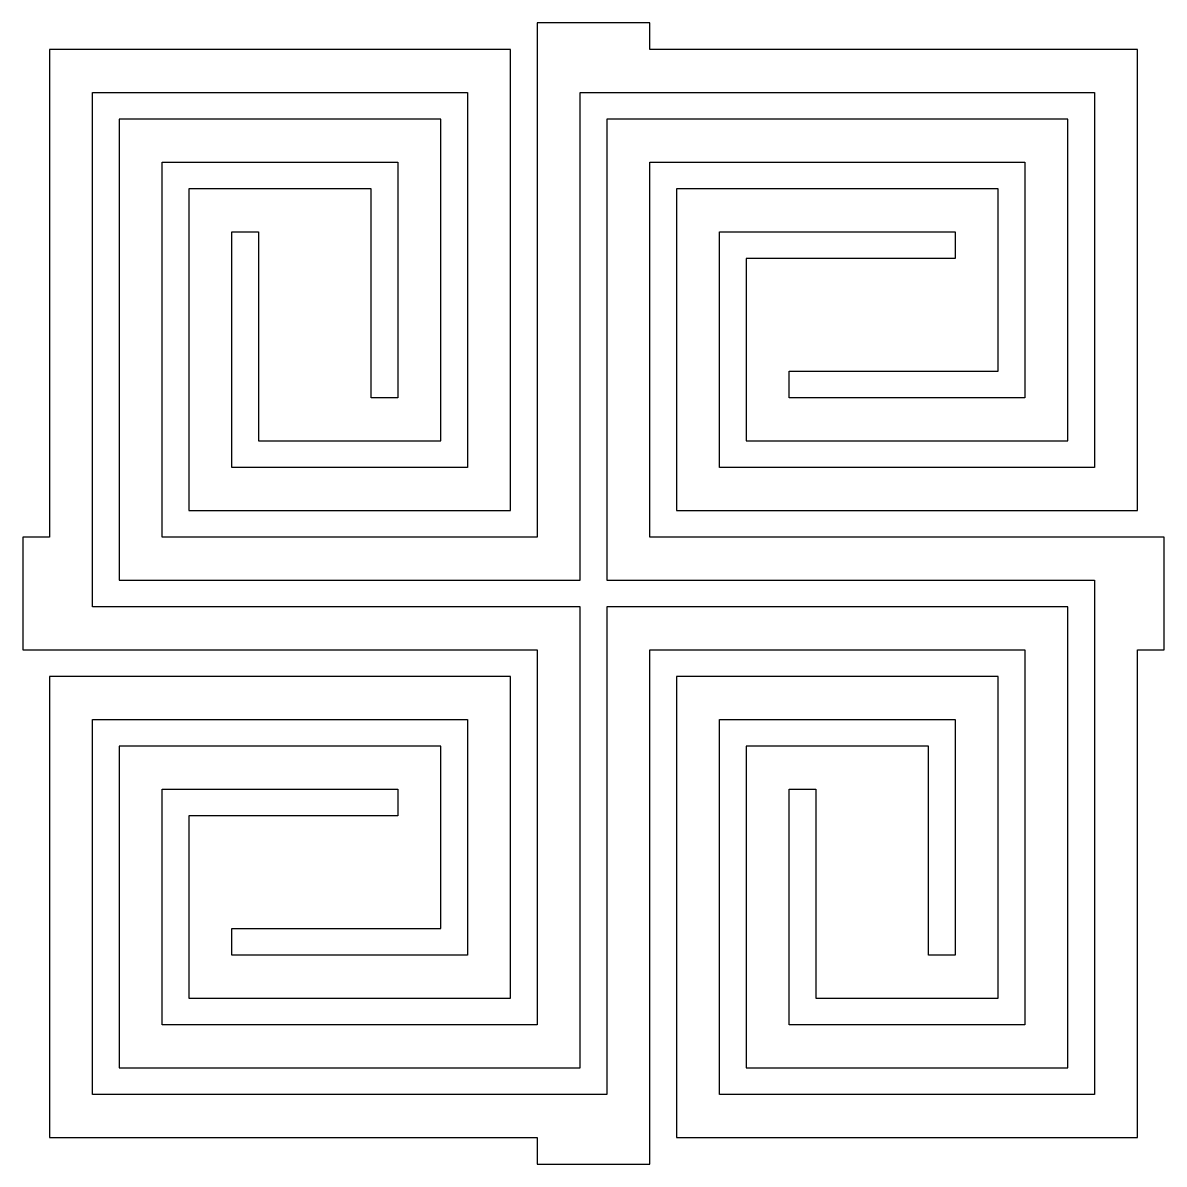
# Model space of a CAD drawing. Header units: inches. Extents: x -3.53 to -2.46, y 2.29 to 3.36.
import ezdxf

# ---------------------------------------------------------------- set-up
doc = ezdxf.new("R2010")
doc.units = ezdxf.units.IN
doc.layers.get('0').update_dxf_attribs({"linetype": 'CONTINUOUS'})

msp = doc.modelspace()

# ---------------------------------------------------------------- linework, layer by layer
for points in [[(-2.944, 2.2917), (-2.944, 2.7717), (-2.594, 2.7717), (-2.594, 2.4217), (-2.814, 2.4217), (-2.814, 2.6417), (-2.789, 2.6417), (-2.789, 2.4467), (-2.619, 2.4467), (-2.619, 2.7467), (-2.919, 2.7467), (-2.919, 2.3167), (-2.489, 2.3167), (-2.489, 2.7717), (-2.464, 2.7717), (-2.464, 2.8767), (-2.944, 2.8767), (-2.944, 3.2267), (-2.594, 3.2267), (-2.594, 3.0067), (-2.814, 3.0067), (-2.814, 3.0317), (-2.619, 3.0317), (-2.619, 3.2017), (-2.919, 3.2017), (-2.919, 2.9017), (-2.489, 2.9017), (-2.489, 3.3317), (-2.944, 3.3317), (-2.944, 3.3567), (-3.049, 3.3567), (-3.049, 2.8767), (-3.399, 2.8767), (-3.399, 3.2267), (-3.179, 3.2267), (-3.179, 3.0067), (-3.204, 3.0067), (-3.204, 3.2017), (-3.374, 3.2017), (-3.374, 2.9017), (-3.074, 2.9017), (-3.074, 3.3317), (-3.504, 3.3317), (-3.504, 2.8767), (-3.529, 2.8767), (-3.529, 2.7717), (-3.049, 2.7717), (-3.049, 2.4217), (-3.399, 2.4217), (-3.399, 2.6417), (-3.179, 2.6417), (-3.179, 2.6167), (-3.374, 2.6167), (-3.374, 2.4467), (-3.074, 2.4467), (-3.074, 2.7467), (-3.504, 2.7467), (-3.504, 2.3167), (-3.049, 2.3167), (-3.049, 2.2917)], [(-2.944, 2.2917), (-2.944, 2.7717), (-2.594, 2.7717), (-2.594, 2.4217), (-2.814, 2.4217), (-2.814, 2.6417), (-2.789, 2.6417), (-2.789, 2.4467), (-2.619, 2.4467), (-2.619, 2.7467), (-2.919, 2.7467), (-2.919, 2.3167), (-2.489, 2.3167), (-2.489, 2.7717), (-2.464, 2.7717), (-2.464, 2.8767), (-2.944, 2.8767), (-2.944, 3.2267), (-2.594, 3.2267), (-2.594, 3.0067), (-2.814, 3.0067), (-2.814, 3.0317), (-2.619, 3.0317), (-2.619, 3.2017), (-2.919, 3.2017), (-2.919, 2.9017), (-2.489, 2.9017), (-2.489, 3.3317), (-2.944, 3.3317), (-2.944, 3.3567), (-3.049, 3.3567), (-3.049, 2.8767), (-3.399, 2.8767), (-3.399, 3.2267), (-3.179, 3.2267), (-3.179, 3.0067), (-3.204, 3.0067), (-3.204, 3.2017), (-3.374, 3.2017), (-3.374, 2.9017), (-3.074, 2.9017), (-3.074, 3.3317), (-3.504, 3.3317), (-3.504, 2.8767), (-3.529, 2.8767), (-3.529, 2.7717), (-3.049, 2.7717), (-3.049, 2.4217), (-3.399, 2.4217), (-3.399, 2.6417), (-3.179, 2.6417), (-3.179, 2.6167), (-3.374, 2.6167), (-3.374, 2.4467), (-3.074, 2.4467), (-3.074, 2.7467), (-3.504, 2.7467), (-3.504, 2.3167), (-3.049, 2.3167), (-3.049, 2.2917)], [(-2.984, 2.3567), (-3.464, 2.3567), (-3.464, 2.7067), (-3.114, 2.7067), (-3.114, 2.4867), (-3.334, 2.4867), (-3.334, 2.5117), (-3.139, 2.5117), (-3.139, 2.6817), (-3.439, 2.6817), (-3.439, 2.3817), (-3.009, 2.3817), (-3.009, 2.8117), (-3.464, 2.8117), (-3.464, 3.2917), (-3.114, 3.2917), (-3.114, 2.9417), (-3.334, 2.9417), (-3.334, 3.1617), (-3.309, 3.1617), (-3.309, 2.9667), (-3.139, 2.9667), (-3.139, 3.2667), (-3.439, 3.2667), (-3.439, 2.8367), (-3.009, 2.8367), (-3.009, 3.2917), (-2.529, 3.2917), (-2.529, 2.9417), (-2.879, 2.9417), (-2.879, 3.1617), (-2.659, 3.1617), (-2.659, 3.1367), (-2.854, 3.1367), (-2.854, 2.9667), (-2.554, 2.9667), (-2.554, 3.2667), (-2.984, 3.2667), (-2.984, 2.8367), (-2.529, 2.8367), (-2.529, 2.3567), (-2.879, 2.3567), (-2.879, 2.7067), (-2.659, 2.7067), (-2.659, 2.4867), (-2.684, 2.4867), (-2.684, 2.6817), (-2.854, 2.6817), (-2.854, 2.3817), (-2.554, 2.3817), (-2.554, 2.8117), (-2.984, 2.8117)], [(-2.984, 2.3567), (-3.464, 2.3567), (-3.464, 2.7067), (-3.114, 2.7067), (-3.114, 2.4867), (-3.334, 2.4867), (-3.334, 2.5117), (-3.139, 2.5117), (-3.139, 2.6817), (-3.439, 2.6817), (-3.439, 2.3817), (-3.009, 2.3817), (-3.009, 2.8117), (-3.464, 2.8117), (-3.464, 3.2917), (-3.114, 3.2917), (-3.114, 2.9417), (-3.334, 2.9417), (-3.334, 3.1617), (-3.309, 3.1617), (-3.309, 2.9667), (-3.139, 2.9667), (-3.139, 3.2667), (-3.439, 3.2667), (-3.439, 2.8367), (-3.009, 2.8367), (-3.009, 3.2917), (-2.529, 3.2917), (-2.529, 2.9417), (-2.879, 2.9417), (-2.879, 3.1617), (-2.659, 3.1617), (-2.659, 3.1367), (-2.854, 3.1367), (-2.854, 2.9667), (-2.554, 2.9667), (-2.554, 3.2667), (-2.984, 3.2667), (-2.984, 2.8367), (-2.529, 2.8367), (-2.529, 2.3567), (-2.879, 2.3567), (-2.879, 2.7067), (-2.659, 2.7067), (-2.659, 2.4867), (-2.684, 2.4867), (-2.684, 2.6817), (-2.854, 2.6817), (-2.854, 2.3817), (-2.554, 2.3817), (-2.554, 2.8117), (-2.984, 2.8117)]]:
    msp.add_lwpolyline(points, close=True)

doc.saveas('drawing.dxf')
